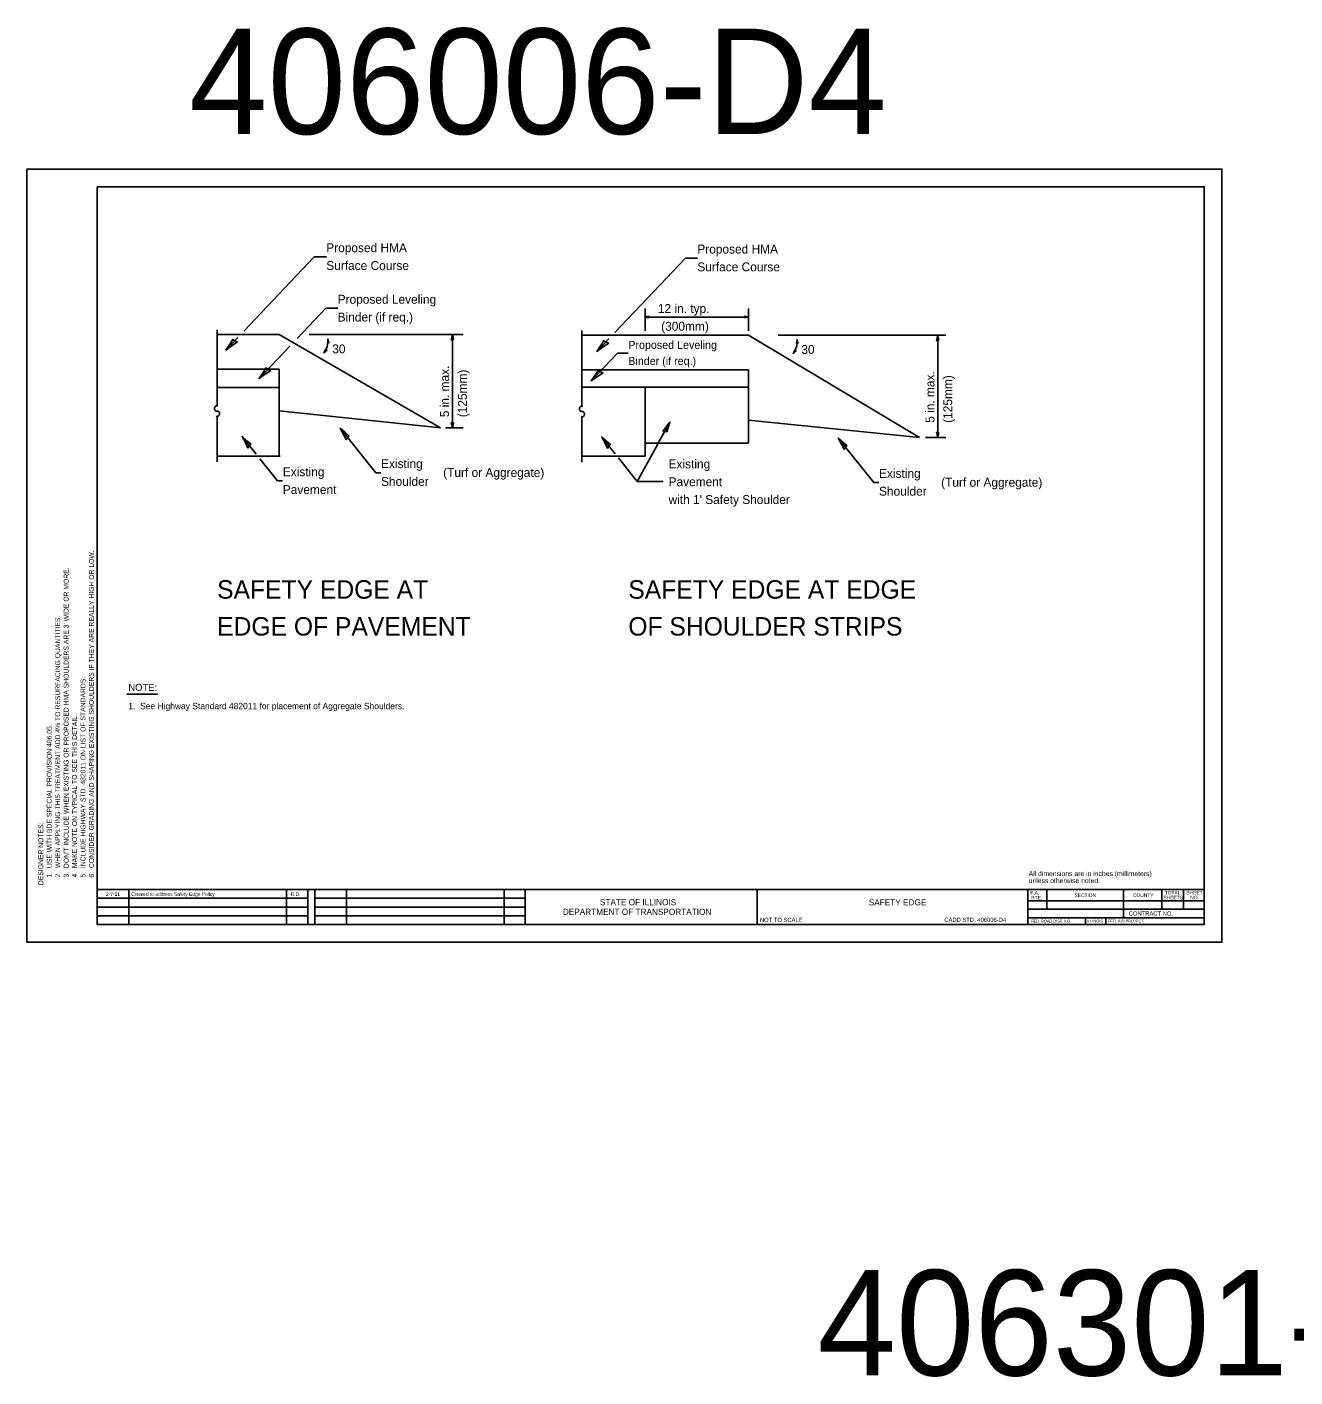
# Model space of a CAD drawing. Extents: x 112682 to 126021, y 61994 to 72129.
# Drawn here: x 114736 to 116540, y 70208 to 72129 of the extents above; entities that cross this region are included whole.
import ezdxf

# ---------------------------------------------------------------- set-up
doc = ezdxf.new("R2010")
doc.units = 0
for name, color, linetype in [('Sheets_50 Reference Boundary', 7, 'Continuous'), ('Sheets_General Details', 7, 'Continuous'), ('Sheets_Printer Plotting Border', 7, 'Continuous')]:
    doc.layers.add(name, color=color, linetype=linetype)

msp = doc.modelspace()

# ---------------------------------------------------------------- linework, layer by layer
at = {"layer": 'Sheets_50 Reference Boundary'}
msp.add_lwpolyline([(114836.4, 71902.2), (116411.4, 71902.2), (116411.4, 70902.2), (114836.4, 70902.2)], close=True, dxfattribs=at)
at = {"layer": 'Sheets_General Details'}
for p, q in [((116436.4, 71927.2), (114736.4, 71927.2)), ((114736.4, 71927.2), (114736.4, 70827.2)), ((116436.4, 70827.2), (116436.4, 71927.2)), ((115145.2, 71802.5), (115045, 71696.8)), ((115162.5, 71802.5), (115145.2, 71802.5)), ((115673.1, 71800.6), (115572.9, 71694.8)), ((115690.4, 71800.6), (115673.1, 71800.6)), ((115161.4, 71729.2), (115120.7, 71686.2)), ((115178.7, 71729.2), (115161.4, 71729.2)), ((115615.7, 71697), (115615.7, 71728.7)), ((115615.7, 71716.7), (115762.7, 71716.7)), ((115762.7, 71697), (115762.7, 71728.7)), ((115006.8, 71698.4), (115006.8, 71590.4)), ((115526, 71697.8), (115526, 71589.8)), ((115095.3, 71691.9), (115006.8, 71691.9)), ((115036.4, 71687.7), (115019.4, 71669.8)), ((115110.4, 71675.4), (115066.6, 71629.2)), ((115095.3, 71691.9), (115324.5, 71559)), ((115137.8, 71691.9), (115356.8, 71691.9)), ((115341.8, 71691.9), (115341.8, 71559)), ((115762.7, 71691.1), (115526, 71691.1)), ((115564.3, 71685.8), (115547.3, 71667.8)), ((115762.7, 71691.1), (116006.1, 71545.2)), ((115805.2, 71691.1), (116043.6, 71691.1)), ((116032.3, 71691.1), (116032.3, 71545.2)), ((115576.7, 71665.3), (115539.3, 71625.8)), ((115591.6, 71665.3), (115576.7, 71665.3)), ((115095.3, 71642.8), (115006.8, 71642.8)), ((115095.3, 71642.8), (115095.3, 71616.4)), ((115762.7, 71641.7), (115526, 71641.7)), ((115762.7, 71641.7), (115762.7, 71617.2)), ((115095.3, 71616.4), (115006.8, 71616.4)), ((115095.3, 71616.4), (115095.3, 71518.7)), ((115526, 71617.2), (115762.7, 71617.2)), ((115615.7, 71617.2), (115615.7, 71519)), ((115762.7, 71617.2), (115762.7, 71537.1)), ((115324.5, 71559), (115095.3, 71583.5)), ((115006.8, 71575.4), (115006.8, 71510.8)), ((115332, 71559), (115356.8, 71559)), ((115526, 71574.8), (115526, 71510.2)), ((115635, 71538), (115651.1, 71567.2)), ((116006.1, 71545.2), (115762.7, 71569.9)), ((115062.6, 71521.5), (115042.5, 71546.8)), ((115232.5, 71495.1), (115182.2, 71558.4)), ((115573, 71522.3), (115554.2, 71546)), ((115941, 71481.2), (115890.7, 71544.5)), ((116014.7, 71545.2), (116043.6, 71545.2)), ((115604.5, 71482.7), (115633.9, 71536)), ((115615.7, 71537.1), (115762.7, 71537.1)), ((115096.7, 71518.7), (115006.8, 71518.7)), ((115092.8, 71483.5), (115067.9, 71514.8)), ((115615.7, 71519), (115526, 71519)), ((115604.5, 71482.7), (115577.8, 71516.4)), ((115100, 71483.5), (115092.8, 71483.5)), ((115239.7, 71495.1), (115232.5, 71495.1)), ((115641.4, 71482.7), (115604.5, 71482.7)), ((115948.2, 71481.2), (115941, 71481.2)), ((114878.6, 71180), (114922, 71180)), ((114836.4, 70902.2), (116411.4, 70902.2)), ((114836.4, 70889.7), (115135.8, 70889.7)), ((114881.4, 70902.2), (114881.4, 70852.2)), ((115105.8, 70902.2), (115105.8, 70852.2)), ((115135.8, 70902.2), (115135.8, 70852.2)), ((115145.8, 70902.2), (115145.8, 70852.2)), ((115145.8, 70889.7), (115445.1, 70889.7)), ((115190.8, 70902.2), (115190.8, 70852.2)), ((115415.1, 70902.2), (115415.1, 70852.2)), ((115445.1, 70902.2), (115445.1, 70852.2)), ((115775.1, 70902.2), (115775.1, 70852.2)), ((116160.1, 70902.2), (116160.1, 70852.2)), ((116187.2, 70902.2), (116187.2, 70874)), ((116296.2, 70902.2), (116296.2, 70862)), ((116350.8, 70902.2), (116350.8, 70874)), ((116381.8, 70902.2), (116381.8, 70874)), ((114836.4, 70877.2), (115135.8, 70877.2)), ((115145.8, 70877.2), (115445.1, 70877.2)), ((116160.1, 70886), (116411.4, 70886)), ((116160.1, 70874), (116411.4, 70874)), ((114836.4, 70864.7), (115135.8, 70864.7)), ((115145.8, 70864.7), (115445.1, 70864.7)), ((116160.1, 70862), (116411.4, 70862)), ((116242.5, 70862), (116242.5, 70852.2)), ((116271.5, 70862), (116271.5, 70852.2)), ((116436.4, 70827.2), (114736.4, 70827.2))]:
    msp.add_line(p, q, dxfattribs=at)
for points in [[(114836.4, 71902.2), (116411.4, 71902.2), (116411.4, 70852.2), (114836.4, 70852.2)], [(115621.7, 71718), (115621.2, 71716.8), (115621, 71715.7), (115618.7, 71716.2), (115615.7, 71716.7), (115618.9, 71717.3)], [(115756.8, 71718), (115757.2, 71716.8), (115757.4, 71715.7), (115759.7, 71716.2), (115762.7, 71716.7), (115759.5, 71717.3)], [(115036.1, 71681.3), (115032.2, 71682.8), (115029.1, 71684.8), (115025, 71678.2), (115019.4, 71669.8), (115028.1, 71676.1)], [(115163.8, 71679.4), (115164.9, 71680), (115166, 71680.2), (115165.3, 71682.5), (115164.6, 71685.4), (115164.2, 71682.2)], [(115340.1, 71683.9), (115341.6, 71684.6), (115343.1, 71684.8), (115342.5, 71687.9), (115341.8, 71691.9), (115341, 71687.6)], [(115564, 71679.4), (115560.1, 71680.8), (115557, 71682.9), (115552.9, 71676.2), (115547.3, 71667.8), (115556, 71674.2)], [(115831.2, 71678.6), (115832.3, 71679.2), (115833.4, 71679.4), (115832.8, 71681.7), (115832, 71684.6), (115831.7, 71681.4)], [(116030.6, 71683.1), (116032.1, 71683.8), (116033.6, 71684), (116032.9, 71687.1), (116032.3, 71691.1), (116031.5, 71686.8)], [(115163.5, 71669.7), (115162.3, 71670), (115161.3, 71670.5), (115160.3, 71668.4), (115158.9, 71665.7), (115161.3, 71667.9)], [(115830.9, 71668.9), (115829.7, 71669.2), (115828.7, 71669.7), (115827.7, 71667.6), (115826.4, 71664.9), (115828.7, 71667.1)], [(115083.3, 71640.8), (115079.4, 71642.2), (115076.4, 71644.3), (115072.2, 71637.6), (115066.6, 71629.2), (115075.3, 71635.6)], [(115556, 71637.4), (115552.1, 71638.8), (115549.1, 71640.9), (115544.9, 71634.2), (115539.3, 71625.8), (115548, 71632.2)], [(115340.1, 71566.9), (115341.6, 71566.3), (115343.1, 71566), (115342.5, 71562.9), (115341.8, 71559), (115341, 71563.2)], [(115341.8, 71559), (115341.8, 71559), (115341.8, 71559), (115341.8, 71559), (115341.8, 71559), (115341.8, 71559)], [(115640.5, 71554.9), (115643.8, 71554.5), (115646.6, 71553.5), (115648.5, 71559.6), (115651.1, 71567.2), (115645.7, 71560.5)], [(115050.7, 71530.4), (115052.5, 71533.7), (115054.7, 71536.2), (115049.2, 71540.7), (115042.5, 71546.8), (115047.1, 71538.2)], [(115190.4, 71542), (115192.2, 71545.3), (115194.4, 71547.8), (115188.9, 71552.3), (115182.2, 71558.4), (115186.7, 71549.8)], [(115562.4, 71529.7), (115564.2, 71533), (115566.4, 71535.4), (115561, 71540), (115554.2, 71546), (115558.8, 71537.5)], [(115898.9, 71528.1), (115900.7, 71531.4), (115902.9, 71533.9), (115897.5, 71538.4), (115890.7, 71544.5), (115895.3, 71535.9)], [(116030.6, 71553.1), (116032.1, 71552.5), (116033.6, 71552.2), (116032.9, 71549.2), (116032.3, 71545.2), (116031.5, 71549.4)]]:
    msp.add_lwpolyline(points, close=True, dxfattribs=at)
for centre, radius, start, end in [((115135.2, 71683.1), 29.4, 323.7462, 4.5438), ((115802.7, 71682.3), 29.4, 323.7462, 4.5438), ((115006.8, 71586.6), 3.74, 74.7449, 270), ((115006.8, 71579.2), 3.74, 251.633, 90), ((115526, 71586.1), 3.74, 74.7449, 270), ((115526, 71578.6), 3.74, 251.633, 90)]:
    msp.add_arc(centre, radius, start, end, dxfattribs=at)
at = {"layer": 'Sheets_Printer Plotting Border'}
msp.add_lwpolyline([(114736.4, 70827.2), (116436.4, 70827.2), (116436.4, 71927.2), (114736.4, 71927.2)], close=True, dxfattribs=at)

# ---------------------------------------------------------------- texts
at = {"layer": 'Sheets_General Details'}
for s, height, p in [('406006-D4', 150, (114967.2, 71977.2)), ('Proposed HMA', 12.656, (115162.2, 71809)), ('Proposed HMA', 12.656, (115690.1, 71807.1)), ('Surface Course', 12.656, (115162.2, 71783.7)), ('Surface Course', 12.656, (115690.1, 71781.8)), ('Proposed Leveling', 12.656, (115178.4, 71735.7)), ('12 in. typ.', 12.656, (115634, 71722.6)), ('Binder (if req.)', 12.656, (115178.4, 71710.4)), (' (300mm)', 12.66, (115634, 71697.3)), ('30', 12.66, (115170.7, 71665.1)), ('Proposed Leveling', 11.391, (115591.9, 71671.4)), ('30', 12.66, (115838.1, 71664.3)), ('Binder (if req.)', 11.391, (115591.9, 71648.6)), ('Existing', 12.66, (115100.4, 71490.2)), ('Existing', 12.66, (115240.1, 71501.8)), ('(Turf or Aggregate)', 12.656, (115328.5, 71489.2)), ('Existing', 12.66, (115649.2, 71501.4)), ('Existing', 12.66, (115948.6, 71487.9)), ('Shoulder', 12.66, (115240.1, 71476.5)), ('Pavement', 12.66, (115649.2, 71476)), ('(Turf or Aggregate)', 12.656, (116037, 71475.3)), ('Pavement', 12.66, (115100.4, 71464.9)), ("with 1' Safety Shoulder", 12.656, (115649.2, 71450.7)), ('Shoulder', 12.66, (115948.6, 71462.6)), ('SAFETY EDGE AT', 26.244, (115006.9, 71316)), ('SAFETY EDGE AT EDGE', 26.244, (115591.9, 71316)), ('EDGE OF PAVEMENT', 26.244, (115006.9, 71263.5)), ('OF SHOULDER STRIPS', 26.244, (115591.9, 71263.5)), ('NOTE:', 10, (114880.6, 71184.8)), ('1.  See Highway Standard 482011 for placement of Aggregate Shoulders.', 9, (114880.6, 71158.7)), ('All dimensions are in inches (millimeters) ', 7, (116161.5, 70921.3)), ('unless otherwise noted.', 7, (116161.5, 70911.3)), ('2-7-11', 5, (114848.7, 70893.1)), ('Created to address Safety Edge Policy', 5, (114884.9, 70893.1)), (' R.D. ', 5, (115109.7, 70893.1)), ('STATE OF ILLINOIS', 8.75, (115551.5, 70879.7)), ('SAFETY EDGE', 8.75, (115934, 70879.5)), ('F.A. ', 5, (116164, 70895)), ('RTE.', 5, (116165.2, 70888)), ('SECTION', 5, (116226.7, 70891.6)), ('COUNTY', 5, (116309.9, 70891.6)), ('SHEETS', 5, (116353.2, 70888.2)), ('TOTAL', 5, (116355.2, 70895.2)), ('SHEET', 5, (116385.9, 70895.2)), ('NO.', 5, (116391.4, 70888.2)), ('DEPARTMENT OF TRANSPORTATION', 8.75, (115498.8, 70866)), ('CONTRACT NO.      ', 6, (116303.9, 70865)), ('NOT TO SCALE', 6, (115779.1, 70855.9)), ('   CADD STD. 406006-D4', 6, (116034.6, 70856)), ('FED. ROAD DIST. NO.  ', 4, (116165, 70855.1)), ('ILLINOIS', 4, (116244.5, 70855.2)), ('FED. AID PROJECT', 4, (116274.5, 70855.2)), ('406301-D4', 150, (115861.2, 70210.6))]:
    msp.add_text(s, height=height, dxfattribs=at).set_placement(p)
for s, height, p in [('5 in. max.', 12.66, (115336.9, 71574.2)), ('(125mm)', 12.66, (115362.2, 71574.2)), ('5 in. max.', 12.66, (116027.4, 71566.2)), ('(125mm)', 12.66, (116052.7, 71566.2)), ('    6.  CONSIDER GRADING AND SHAPING EXISTING SHOULDERS IF THEY ARE REALLY HIGH OR LOW.', 7, (114831.6, 70908.4)), ("    3.  DON'T INCLUDE WHEN EXISTING OR PROPOSED HMA SHOULDERS ARE 3' WIDE OR MORE.", 7, (114795.6, 70908.4)), ('    2.  WHEN APPLYING THIS TREATMENT ADD 4% TO RESURFACING QUANTITIES.', 7, (114783.6, 70908.4)), ('    5.  INCLUDE HIGHWAY STD. 482011 ON LIST OF STANDARDS.', 7, (114819.6, 70908.4)), ('    4.  MAKE NOTE ON TYPICAL TO SEE THIS DETAIL.', 7, (114807.6, 70908.4)), ('    1.  USE WITH BDE SPECIAL PROVISION 406.05', 7, (114771.6, 70908.4)), ('DESIGNER NOTES:', 7, (114759.6, 70908.4))]:
    msp.add_text(s, height=height, rotation=90, dxfattribs=at).set_placement(p)

doc.saveas('drawing.dxf')
